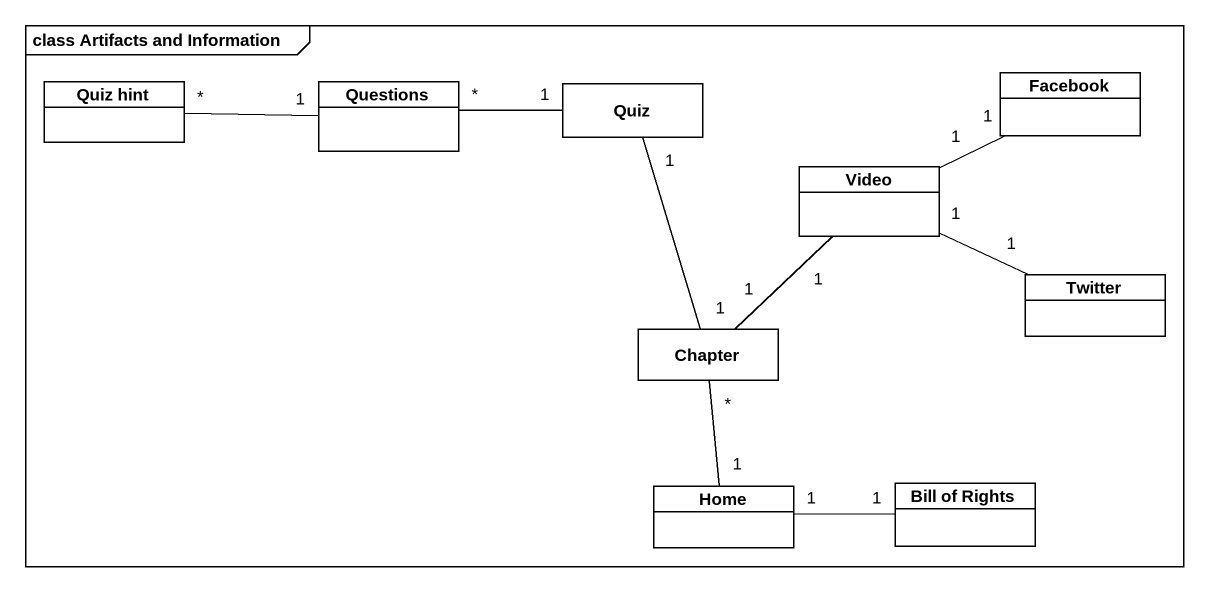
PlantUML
@startuml
mainframe class Artifacts and Information
hide circle
hide empty members
class Facebook
class "Quiz hint" as Quiz_hint
class Questions
class Quiz
class Video
class Twitter
class Chapter
class Home
class "Bill of Rights" as Bill_of_Rights
Questions "1" -left- "*" Quiz_hint
Questions "*" -right- "1" Quiz
Quiz "1" -- "1" Chapter
Video "1" -right- "1" Facebook
Twitter "1" -left- "1" Video
Chapter "1" -up- "1" Video
Chapter "*" -- "1" Home
Home "1" -right- "1" Bill_of_Rights
@enduml
